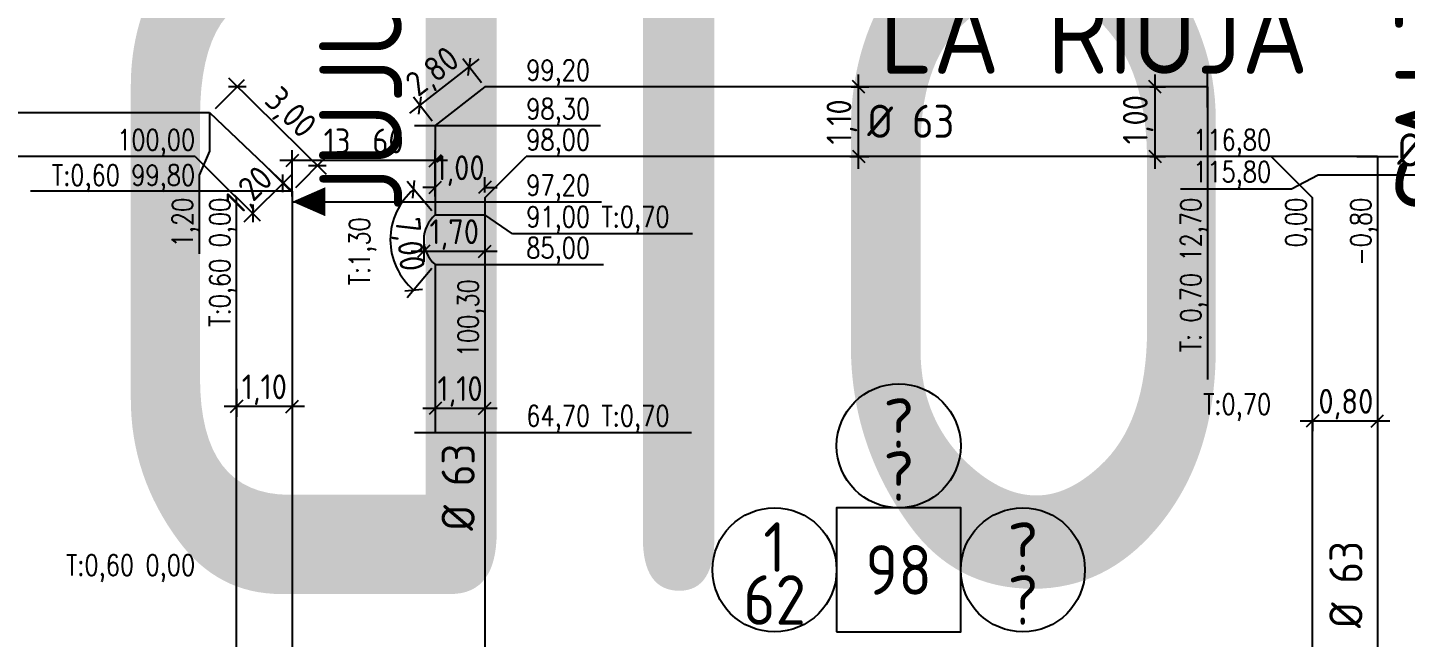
# Model space of a CAD drawing. Extents: x -48 to 13651, y -112 to 3468.
# Drawn here: x 2367 to 2533.5, y 1021 to 1094.7 of the extents above; entities that cross this region are included whole.
import ezdxf
from ezdxf.enums import TextEntityAlignment as Align

# ---------------------------------------------------------------- set-up
doc = ezdxf.new("R2010")
doc.units = 0
doc.header["$LTSCALE"] = 6
doc.header["$MEASUREMENT"] = 0
doc.linetypes.add('DOT2', pattern=[3.175, 0, -3.175])
doc.layers.get('0').update_dxf_attribs({"linetype": 'CONTINUOUS'})
doc.layers.get('DEFPOINTS').update_dxf_attribs({"linetype": 'CONTINUOUS'})
for name, color, linetype in [('50', 41, 'CONTINUOUS'), ('AMPLIACIONES', 2, 'CONTINUOUS'), ('CAS', 7, 'CONTINUOUS'), ('Caño 110mm', 170, 'CONTINUOUS'), ('COTA', 2, 'CONTINUOUS'), ('MANZANAS', 7, 'CONTINUOUS'), ('NUMERO-CROQUIS', 13, 'CONTINUOUS'), ('NUMERO-MANZANA', 4, 'CONTINUOUS'), ('PROGRESIVA', 60, 'CONTINUOUS'), ('RADIO', 4, 'DOT2'), ('REDUCCIONES', 13, 'CONTINUOUS'), ('TXTDIAMETRO', 7, 'CONTINUOUS')]:
    doc.layers.add(name, color=color, linetype=linetype)
doc.layers.add('ATENCION', color=7, linetype='CONTINUOUS', plot=False)
doc.styles.add('ABADIMTCONDE', font='isocp.shx')
doc.styles.add('GEOSLAB703LTBT', font='isocp.shx', dxfattribs={"width": 0.9, "height": 8})
doc.styles.add('ROMANS', font='romans.shx', dxfattribs={"width": 0.8, "height": 2.5})
doc.dimstyles.new('COTA02', dxfattribs={"dimtxt": 3, "dimasz": 1.5, "dimexe": 1.25, "dimexo": 0.625, "dimgap": 0.3, "dimtad": 1, "dimtoh": 1, "dimdsep": 46, "dimlunit": 6, "dimtxsty": 'ABADIMTCONDE', "dimblk1": 'OBLIQUE', "dimblk2": 'OBLIQUE', "dimsah": 1, "dimcen": 2.5, "dimdle": 1.5, "dimclrd": 60, "dimclre": 60, "dimclrt": 256, "dimadec": 0, "dimazin": 0, "dimtfac": 1, "dimtix": 1, "dimtofl": 0, "dimtmove": 0, "dimatfit": 0, "dimldrblk": 'OBLIQUE', "dimfxl": 1, "dimtolj": 1, "dimtzin": 0, "dimarcsym": 0})

# ---------------------------------------------------------------- blocks, each defined once
blk = doc.blocks.new('CUADRADO')
at = {"layer": 'NUMERO-MANZANA', "linetype": 'Continuous'}
blk.add_lwpolyline([(-7.5, -7.5), (7.5, -7.5), (7.5, 7.5), (-7.5, 7.5)], close=True, dxfattribs=at)
blk = doc.blocks.new('_OBLIQUE')
at = {"color": 0, "linetype": 'ByBlock'}
blk.add_line((-0.5, -0.5), (0.5, 0.5), dxfattribs=at)
blk = doc.blocks.new('*D128')
at = {"layer": 'COTA', "color": 60, "lineweight": -2, "transparency": 16777216}
for p, q in [((2389.71, 1084.92), (2393.2, 1088.46)), ((2391.25, 1088.63), (2403.08, 1076.99)), ((2399.4, 1075.38), (2402.89, 1078.93))]:
    blk.add_line(p, q, dxfattribs=at)
at = {"layer": 'DEFPOINTS', "color": 0, "transparency": 16777216}
for p in [(2389.27, 1084.47), (2402.01, 1078.04), (2398.96, 1074.94)]:
    blk.add_point(p, dxfattribs=at)
at = {"layer": 'COTA', "color": 60, "lineweight": -2, "transparency": 16777216, "xscale": 1.5, "yscale": 1.5, "zscale": 1.5}
for p, rotation in [((2392.32, 1087.57), 135.4617944958882), ((2402.01, 1078.04), 315.4617944958882)]:
    blk.add_blockref('_OBLIQUE', p, dxfattribs=dict(at, rotation=rotation))
at = {"layer": 'COTA', "transparency": 16777216, "insert": (2398.58, 1084.25), "char_height": 3, "attachment_point": 5, "rotation": 315.4618, "style": 'ABADIMTCONDE'}
blk.add_mtext('\\A1;3,00', dxfattribs=at)
blk = doc.blocks.new('*D130')
at = {"layer": 'COTA', "color": 60, "lineweight": -2, "transparency": 16777216}
for p, q in [((2392.23, 1051.05), (2392.23, 1047.65)), ((2398.96, 1051.05), (2398.96, 1047.65)), ((2400.46, 1048.9), (2390.73, 1048.9))]:
    blk.add_line(p, q, dxfattribs=at)
at = {"layer": 'DEFPOINTS', "color": 0, "transparency": 16777216}
for p in [(2392.23, 1051.68), (2398.96, 1051.68), (2392.23, 1048.9)]:
    blk.add_point(p, dxfattribs=at)
at = {"layer": 'COTA', "color": 60, "lineweight": -2, "transparency": 16777216, "xscale": 1.5, "yscale": 1.5, "zscale": 1.5, "rotation": 180}
blk.add_blockref('_OBLIQUE', (2392.23, 1048.9), dxfattribs=at)
at = {"layer": 'COTA', "color": 60, "lineweight": -2, "transparency": 16777216, "xscale": 1.5, "yscale": 1.5, "zscale": 1.5}
blk.add_blockref('_OBLIQUE', (2398.96, 1048.9), dxfattribs=at)
at = {"layer": 'COTA', "transparency": 16777216, "insert": (2395.6, 1050.93), "char_height": 3, "attachment_point": 5, "style": 'ABADIMTCONDE'}
blk.add_mtext('\\A1;1,10', dxfattribs=at)
blk = doc.blocks.new('*D153')
at = {"layer": 'COTA', "color": 60, "lineweight": -2, "transparency": 16777216}
for p, q in [((2395.61, 1078.13), (2398.72, 1075.01)), ((2398.9, 1076.96), (2393.13, 1071.2)), ((2391.96, 1074.49), (2395.08, 1071.37))]:
    blk.add_line(p, q, dxfattribs=at)
at = {"layer": 'DEFPOINTS', "color": 0, "transparency": 16777216}
for p in [(2395.16, 1078.57), (2391.52, 1074.93), (2394.19, 1072.26)]:
    blk.add_point(p, dxfattribs=at)
at = {"layer": 'COTA', "color": 60, "lineweight": -2, "transparency": 16777216, "xscale": 1.5, "yscale": 1.5, "zscale": 1.5}
for p, rotation in [((2397.83, 1075.9), 45), ((2394.19, 1072.26), 225)]:
    blk.add_blockref('_OBLIQUE', p, dxfattribs=dict(at, rotation=rotation))
at = {"layer": 'COTA', "transparency": 16777216, "insert": (2393.93, 1074.86), "char_height": 3, "attachment_point": 5, "rotation": 45, "style": 'ABADIMTCONDE'}
blk.add_mtext('\\A1;1,20', dxfattribs=at)
blk = doc.blocks.new('*D1546')
at = {"layer": 'DEFPOINTS', "color": 0, "transparency": 16777216}
for p in [(2416.24, 1049.32), (2422.23, 1049.32), (2422.23, 1048.69)]:
    blk.add_point(p, dxfattribs=at)
at = {"layer": 'PROGRESIVA', "color": 60, "lineweight": -2, "transparency": 16777216}
for p, q in [((2414.74, 1048.69), (2423.73, 1048.69)), ((2416.24, 1048.69), (2416.24, 1047.44)), ((2422.23, 1048.69), (2422.23, 1047.44))]:
    blk.add_line(p, q, dxfattribs=at)
at = {"layer": 'PROGRESIVA', "color": 60, "lineweight": -2, "transparency": 16777216, "xscale": 1.5, "yscale": 1.5, "zscale": 1.5, "rotation": 180}
blk.add_blockref('_OBLIQUE', (2416.24, 1048.69), dxfattribs=at)
at = {"layer": 'PROGRESIVA', "color": 60, "lineweight": -2, "transparency": 16777216, "xscale": 1.5, "yscale": 1.5, "zscale": 1.5}
blk.add_blockref('_OBLIQUE', (2422.23, 1048.69), dxfattribs=at)
at = {"layer": 'PROGRESIVA', "transparency": 16777216, "insert": (2419.24, 1050.72), "char_height": 3, "attachment_point": 5, "style": 'ABADIMTCONDE'}
blk.add_mtext('\\A1;1,10', dxfattribs=at)
blk = doc.blocks.new('*D1547')
at = {"layer": 'DEFPOINTS', "color": 0, "transparency": 16777216}
for p in [(2414.85, 1069.11), (2422.23, 1069.03), (2414.85, 1067.66)]:
    blk.add_point(p, dxfattribs=at)
at = {"layer": 'PROGRESIVA', "color": 60, "lineweight": -2, "transparency": 16777216}
for p, q in [((2423.73, 1067.66), (2413.35, 1067.66)), ((2414.85, 1068.49), (2414.85, 1066.41)), ((2422.23, 1068.41), (2422.23, 1066.41))]:
    blk.add_line(p, q, dxfattribs=at)
at = {"layer": 'PROGRESIVA', "color": 60, "lineweight": -2, "transparency": 16777216, "xscale": 1.5, "yscale": 1.5, "zscale": 1.5, "rotation": 180}
blk.add_blockref('_OBLIQUE', (2414.85, 1067.66), dxfattribs=at)
at = {"layer": 'PROGRESIVA', "color": 60, "lineweight": -2, "transparency": 16777216, "xscale": 1.5, "yscale": 1.5, "zscale": 1.5}
blk.add_blockref('_OBLIQUE', (2422.23, 1067.66), dxfattribs=at)
at = {"layer": 'PROGRESIVA', "transparency": 16777216, "insert": (2418.54, 1069.69), "char_height": 3, "attachment_point": 5, "style": 'ABADIMTCONDE'}
blk.add_mtext('\\A1;1,70', dxfattribs=at)
blk = doc.blocks.new('*D1548')
at = {"layer": 'DEFPOINTS', "color": 0, "transparency": 16777216}
for p in [(2422.23, 1075.4), (2422.23, 1074.15), (2416.24, 1073.67)]:
    blk.add_point(p, dxfattribs=at)
at = {"layer": 'PROGRESIVA', "color": 60, "lineweight": -2, "transparency": 16777216}
for p, q in [((2416.24, 1075.4), (2414.74, 1075.4)), ((2416.24, 1074.29), (2416.24, 1076.65)), ((2422.23, 1074.77), (2422.23, 1076.65)), ((2422.23, 1075.4), (2423.73, 1075.4))]:
    blk.add_line(p, q, dxfattribs=at)
at = {"layer": 'PROGRESIVA', "color": 60, "lineweight": -2, "transparency": 16777216, "xscale": 1.5, "yscale": 1.5, "zscale": 1.5}
blk.add_blockref('_OBLIQUE', (2416.24, 1075.4), dxfattribs=at)
at = {"layer": 'PROGRESIVA', "color": 60, "lineweight": -2, "transparency": 16777216, "xscale": 1.5, "yscale": 1.5, "zscale": 1.5, "rotation": 180}
blk.add_blockref('_OBLIQUE', (2422.23, 1075.4), dxfattribs=at)
at = {"layer": 'PROGRESIVA', "transparency": 16777216, "insert": (2419.24, 1077.42), "char_height": 3, "attachment_point": 5, "style": 'ABADIMTCONDE'}
blk.add_mtext('\\A1;1,00', dxfattribs=at)
blk = doc.blocks.new('*D1549')
at = {"layer": 'DEFPOINTS', "color": 0, "transparency": 16777216}
for p in [(2416.24, 1072.07), (2411.15, 1071.35), (2418.77, 1069.07), (2416.24, 1066.07)]:
    blk.add_point(p, dxfattribs=at)
at = {"layer": 'PROGRESIVA', "color": 60, "lineweight": -2, "transparency": 16777216}
for p, q in [((2415.84, 1072.55), (2412.84, 1076.11)), ((2415.84, 1065.59), (2412.84, 1062.03))]:
    blk.add_line(p, q, dxfattribs=at)
blk.add_arc((2418.77, 1069.07), 7.96, 130.1215, 229.8785, dxfattribs=at)
at = {"layer": 'PROGRESIVA', "color": 60, "lineweight": -2, "transparency": 16777216, "xscale": 1.5, "yscale": 1.5, "zscale": 1.5}
for p, rotation in [((2413.64, 1075.16), 40.12150631016645), ((2413.64, 1062.99), 319.8784936898408)]:
    blk.add_blockref('_OBLIQUE', p, dxfattribs=dict(at, rotation=rotation))
at = {"layer": 'PROGRESIVA', "transparency": 16777216, "insert": (2412.87, 1068.49), "char_height": 3, "attachment_point": 5, "rotation": 275.6737, "style": 'ABADIMTCONDE'}
blk.add_mtext('\\A1;7,00', dxfattribs=at)
blk = doc.blocks.new('*D1550')
at = {"layer": 'DEFPOINTS', "color": 0, "transparency": 16777216}
for p in [(2398.96, 1078.64), (2398.96, 1073.67), (2416.24, 1073.67)]:
    blk.add_point(p, dxfattribs=at)
at = {"layer": 'PROGRESIVA', "color": 60, "lineweight": -2, "transparency": 16777216}
for p, q in [((2398.96, 1074.29), (2398.96, 1079.89)), ((2416.24, 1074.29), (2416.24, 1079.89)), ((2417.74, 1078.64), (2397.46, 1078.64))]:
    blk.add_line(p, q, dxfattribs=at)
at = {"layer": 'PROGRESIVA', "color": 60, "lineweight": -2, "transparency": 16777216, "xscale": 1.5, "yscale": 1.5, "zscale": 1.5, "rotation": 180}
blk.add_blockref('_OBLIQUE', (2398.96, 1078.64), dxfattribs=at)
at = {"layer": 'PROGRESIVA', "color": 60, "lineweight": -2, "transparency": 16777216, "xscale": 1.5, "yscale": 1.5, "zscale": 1.5}
blk.add_blockref('_OBLIQUE', (2416.24, 1078.64), dxfattribs=at)
at = {"layer": 'PROGRESIVA', "transparency": 16777216, "insert": (2407.6, 1080.67), "char_height": 3, "attachment_point": 5, "style": 'ABADIMTCONDE'}
blk.add_mtext('\\A1;13, 60', dxfattribs=at)
blk = doc.blocks.new('*D1774')
at = {"layer": 'COTA', "color": 60, "lineweight": -2, "transparency": 16777216}
for p, q in [((2413.19, 1084.38), (2421.54, 1090.89)), ((2421.85, 1088.06), (2419.59, 1090.95)), ((2415.86, 1083.39), (2413.6, 1086.29))]:
    blk.add_line(p, q, dxfattribs=at)
at = {"layer": 'DEFPOINTS', "color": 0, "transparency": 16777216}
for p in [(2420.36, 1089.97), (2422.23, 1087.56), (2416.24, 1082.9)]:
    blk.add_point(p, dxfattribs=at)
at = {"layer": 'COTA', "color": 60, "lineweight": -2, "transparency": 16777216, "xscale": 1.5, "yscale": 1.5, "zscale": 1.5}
for p, rotation in [((2420.36, 1089.97), 37.92787505605221), ((2414.37, 1085.3), 217.9278750560522)]:
    blk.add_blockref('_OBLIQUE', p, dxfattribs=dict(at, rotation=rotation))
at = {"layer": 'COTA', "transparency": 16777216, "insert": (2416.08, 1089.2), "char_height": 3, "attachment_point": 5, "rotation": 37.9279, "style": 'ABADIMTCONDE'}
blk.add_mtext('\\A1;2,80', dxfattribs=at)
blk = doc.blocks.new('*D1775')
at = {"layer": 'COTA', "color": 60, "lineweight": -2, "transparency": 16777216}
for p, q in [((2503.2, 1077.65), (2503.2, 1089.06)), ((2502.58, 1087.56), (2504.45, 1087.56)), ((2502.58, 1079.15), (2504.45, 1079.15))]:
    blk.add_line(p, q, dxfattribs=at)
at = {"layer": 'DEFPOINTS', "color": 0, "transparency": 16777216}
for p in [(2501.95, 1087.56), (2503.2, 1087.56), (2501.95, 1079.15)]:
    blk.add_point(p, dxfattribs=at)
at = {"layer": 'COTA', "color": 60, "lineweight": -2, "transparency": 16777216, "xscale": 1.5, "yscale": 1.5, "zscale": 1.5}
for p, rotation in [((2503.2, 1087.56), 90), ((2503.2, 1079.15), 270)]:
    blk.add_blockref('_OBLIQUE', p, dxfattribs=dict(at, rotation=rotation))
at = {"layer": 'COTA', "transparency": 16777216, "insert": (2501.17, 1083.59), "char_height": 3, "attachment_point": 5, "rotation": 90, "style": 'ABADIMTCONDE'}
blk.add_mtext('\\A1;1,00', dxfattribs=at)
blk = doc.blocks.new('*D1776')
at = {"layer": 'COTA', "color": 60, "lineweight": -2, "transparency": 16777216}
for p, q in [((2467.39, 1077.65), (2467.39, 1089.06)), ((2466.51, 1087.56), (2468.64, 1087.56)), ((2466.32, 1079.15), (2468.64, 1079.15))]:
    blk.add_line(p, q, dxfattribs=at)
at = {"layer": 'DEFPOINTS', "color": 0, "transparency": 16777216}
for p in [(2465.88, 1087.56), (2467.39, 1087.56), (2465.7, 1079.15)]:
    blk.add_point(p, dxfattribs=at)
at = {"layer": 'COTA', "color": 60, "lineweight": -2, "transparency": 16777216, "xscale": 1.5, "yscale": 1.5, "zscale": 1.5}
for p, rotation in [((2467.39, 1087.56), 90), ((2467.39, 1079.15), 270)]:
    blk.add_blockref('_OBLIQUE', p, dxfattribs=dict(at, rotation=rotation))
at = {"layer": 'COTA', "transparency": 16777216, "insert": (2465.37, 1083.32), "char_height": 3, "attachment_point": 5, "rotation": 90, "style": 'ABADIMTCONDE'}
blk.add_mtext('\\A1;1,10', dxfattribs=at)
blk = doc.blocks.new('D63')
at = {"layer": 'TXTDIAMETRO', "color": 7, "ltscale": 0.1, "style": 'ABADIMTCONDE'}
blk.add_text('Ø 63', height=4, dxfattribs=at).set_placement((0, 0), align=Align.MIDDLE)
blk = doc.blocks.new('*D1778')
at = {"layer": 'COTA', "color": 60, "lineweight": -2, "transparency": 16777216}
for p, q in [((2520.73, 1047.15), (2531.57, 1047.15)), ((2522.23, 1047.14), (2522.23, 1045.9)), ((2530.07, 1047.14), (2530.07, 1045.9))]:
    blk.add_line(p, q, dxfattribs=at)
at = {"layer": 'DEFPOINTS', "color": 0, "transparency": 16777216}
for p in [(2522.23, 1047.77), (2530.07, 1047.77), (2530.07, 1047.15)]:
    blk.add_point(p, dxfattribs=at)
at = {"layer": 'COTA', "color": 60, "lineweight": -2, "transparency": 16777216, "xscale": 1.5, "yscale": 1.5, "zscale": 1.5, "rotation": 180}
blk.add_blockref('_OBLIQUE', (2522.23, 1047.15), dxfattribs=at)
at = {"layer": 'COTA', "color": 60, "lineweight": -2, "transparency": 16777216, "xscale": 1.5, "yscale": 1.5, "zscale": 1.5}
blk.add_blockref('_OBLIQUE', (2530.07, 1047.15), dxfattribs=at)
at = {"layer": 'COTA', "transparency": 16777216, "insert": (2526.26, 1049.18), "char_height": 3, "attachment_point": 5, "style": 'ABADIMTCONDE'}
blk.add_mtext('\\A1;0,80', dxfattribs=at)

msp = doc.modelspace()

# ---------------------------------------------------------------- linework, layer by layer
at = {"layer": '50', "ltscale": 0.1}
for p, q in [((2235.806, 1084.473), (2388.99, 1084.473)), ((2388.99, 1084.473), (2398.958, 1074.938)), ((2398.958, 1074.938), (2398.958, 980.138))]:
    msp.add_line(p, q, dxfattribs=at)
at = {"layer": 'CAS'}
msp.add_line((2509.534, 1085.064), (2509.534, 1090.064), dxfattribs=at)
at = {"layer": 'CAS', "ltscale": 0.1}
for p, q in [((2413.743, 1082.896), (2418.743, 1082.896)), ((2527.566, 1079.145), (2532.566, 1079.145)), ((2413.743, 1045.772), (2418.743, 1045.772))]:
    msp.add_line(p, q, dxfattribs=at)
at = {"layer": 'Caño 110mm'}
for p, q in [((2422.234, 1087.564), (2416.243, 1082.896)), ((2509.534, 1087.564), (2422.234, 1087.564)), ((2416.243, 1082.896), (2416.243, 1079.072)), ((2416.243, 1079.072), (2416.243, 1072.072)), ((2530.066, 1079.145), (2530.066, 981.728)), ((2546.47, 1076.859), (2530.066, 1076.859)), ((2398.958, 1073.666), (2416.243, 1073.666)), ((2416.243, 1066.072), (2416.243, 1045.772))]:
    msp.add_line(p, q, dxfattribs=at)
msp.add_arc((2418.771, 1069.072), 3.923, 130.12151, 229.87849, dxfattribs=at)
at = {"layer": 'MANZANAS'}
for p, q in [((2387.234, 1079.145), (2237.618, 1079.145)), ((2387.234, 1079.145), (2392.234, 1074.145)), ((2422.234, 1074.145), (2427.234, 1079.145)), ((2517.234, 1079.145), (2427.234, 1079.145)), ((2517.234, 1079.145), (2522.234, 1074.145)), ((2392.234, 984.145), (2392.234, 1074.145)), ((2422.234, 1074.145), (2422.234, 896.795)), ((2522.234, 921.728), (2522.234, 1074.145))]:
    msp.add_line(p, q, dxfattribs=at)
at = {"layer": 'NUMERO-CROQUIS'}
for centre in [(2472.234, 1044.145), (2457.234, 1029.145), (2487.234, 1029.145)]:
    msp.add_circle(centre, 7.5, dxfattribs=at)
at = {"layer": 'PROGRESIVA'}
for p, q in [((2509.534, 1087.564), (2509.534, 1052.148)), ((2388.99, 1084.473), (2388.99, 1079.775)), ((2416.243, 1082.896), (2436.204, 1082.896)), ((2388.99, 1079.775), (2387.714, 1076.889)), ((2530.066, 1079.145), (2517.234, 1079.145)), ((2387.714, 1076.889), (2387.714, 1067.368)), ((2522.901, 1076.859), (2519.674, 1075.193)), ((2530.066, 1076.859), (2522.901, 1076.859)), ((2398.958, 1074.938), (2367.346, 1074.938)), ((2519.674, 1075.193), (2506.297, 1075.193)), ((2416.243, 1073.666), (2436.328, 1073.666)), ((2416.243, 1072.072), (2422.234, 1072.072)), ((2425.589, 1069.783), (2422.234, 1072.072)), ((2447.317, 1069.783), (2425.589, 1069.783)), ((2416.243, 1066.072), (2436.578, 1066.072)), ((2416.243, 1045.772), (2447.192, 1045.772))]:
    msp.add_line(p, q, dxfattribs=at)
at = {"layer": 'REDUCCIONES'}
msp.add_lwpolyline([(2398.958, 1073.666, 0, 3.5, 0), (2402.958, 1073.666, 3.5, 3.5, 0)], format="xyseb", dxfattribs=at)

# ---------------------------------------------------------------- block references
at = {"layer": 'AMPLIACIONES', "ltscale": 0.1}
for name, p in [('D63', (2473.701, 1083.4)), ('D63', (2537.727, 1079.932)), ('CUADRADO', (2472.234, 1029.145))]:
    msp.add_blockref(name, p, dxfattribs=at)
at = {"layer": 'TXTDIAMETRO', "rotation": 90}
for p in [(2419.006, 1039.141), (2526.259, 1027.358)]:
    msp.add_blockref('D63', p, dxfattribs=at)

# ---------------------------------------------------------------- texts
at = {"layer": 'ATENCION', "style": 'GEOSLAB703LTBT'}
for s, p in [('SALTA', (2537.234, 1072.415)), ('SALTA', (2537.234, 1072.415)), ('JUJUY', (2407.234, 1072.415))]:
    msp.add_text(s, height=10, rotation=90, dxfattribs=at).set_placement(p, align=Align.MIDDLE_LEFT)
msp.add_text('LA RIOJA', height=10, dxfattribs=at).set_placement((2469.899, 1094.145), align=Align.MIDDLE_LEFT)
at = {"layer": 'NUMERO-CROQUIS', "style": 'GEOSLAB703LTBT'}
for s, p in [('?', (2472.234, 1046.896)), ('?', (2472.234, 1040.503)), ('1', (2457.234, 1031.896)), ('?', (2487.234, 1031.896)), ('62', (2457.234, 1025.503)), ('?', (2487.234, 1025.503))]:
    msp.add_text(s, height=6, dxfattribs=at).set_placement(p, align=Align.MIDDLE)
at = {"layer": 'NUMERO-MANZANA', "style": 'GEOSLAB703LTBT'}
msp.add_text('98', height=6, dxfattribs=at).set_placement((2472.234, 1029.145), align=Align.MIDDLE)
at = {"layer": 'PROGRESIVA', "style": 'ROMANS', "width": 0.8}
for s, p in [('99,20', (2427.234, 1087.564)), ('98,30', (2427.234, 1082.896)), ('98,00', (2427.234, 1079.145)), ('97,20', (2427.234, 1073.666)), ('91,00 T:0,70', (2427.234, 1069.857)), ('85,00', (2427.234, 1066.072)), ('64,70 T:0,70', (2427.234, 1045.772))]:
    msp.add_text(s, height=2.5, dxfattribs=at).set_placement(p, align=Align.BOTTOM_LEFT)
for s, p in [('100,00', (2387.234, 1079.145)), ('116,80', (2517.234, 1079.145)), ('T:0,60 99,80', (2387.234, 1074.87)), ('115,80', (2517.234, 1075.294)), ('T:0,70', (2517.234, 1047.185)), ('T:0,60 0,00', (2387.234, 1027.725))]:
    msp.add_text(s, height=2.5, dxfattribs=at).set_placement(p, align=Align.BOTTOM_RIGHT)
for s, p in [('1,20', (2387.714, 1074.145)), ('T:0,60 0,00', (2392.234, 1074.145)), ('T: 0,70 12,70', (2509.534, 1074.145)), ('0,00', (2522.234, 1074.145)), ('-0,80', (2530.066, 1074.145)), ('T:1,30', (2409.106, 1071.78)), ('100,30', (2422.234, 1064.288))]:
    msp.add_text(s, height=2.5, rotation=90, dxfattribs=at).set_placement(p, align=Align.BOTTOM_RIGHT)
at = {"layer": 'RADIO', "color": 4, "ltscale": 0.5, "style": 'GEOSLAB703LTBT', "width": 0.763325}
msp.add_text('Radio Nº 1', height=120, dxfattribs=at).set_placement((2245.797, 1026.221), (2781.65, 1026.221), align=Align.FIT)

# ---------------------------------------------------------------- dimensions: what is measured, and where the dimension line sits
at = {"layer": 'COTA'}
for base, p1, p2, angle, text, picture, middle, dimtype in [((2420.36, 1089.969), (2416.243, 1082.896), (2422.234, 1087.564), 37.92788, '2,80', '*D1774', (2417.321, 1087.601), 161), ((2467.391, 1087.564), (2465.699, 1079.145), (2465.884, 1087.564), 90, '1,10', '*D1776', (2467.391, 1083.321), 160), ((2503.199, 1087.564), (2501.952, 1079.145), (2501.952, 1087.564), 90, '1,00', '*D1775', (2503.199, 1083.588), 160), ((2394.194, 1072.256), (2395.164, 1078.568), (2391.523, 1074.927), 225, '1,20', '*D153', (2395.365, 1073.427), 161)]:
    dim = msp.add_linear_dim(base=base, p1=p1, p2=p2, angle=angle, text=text, dimstyle='COTA02', dxfattribs=at)
    dim.commit()
    dim.dimension.update_dxf_attribs({"geometry": picture, "text_midpoint": middle, "dimtype": dimtype})
dim = msp.add_aligned_dim(p1=(2389.268, 1084.473), p2=(2398.958, 1074.938), distance=4.35, text='3,00', dimstyle='COTA02', dxfattribs=at)
dim.commit()
dim.dimension.update_dxf_attribs({"geometry": '*D128', "text_midpoint": (2398.584, 1084.25)})
dim = msp.add_linear_dim(base=(2392.234, 1048.902), p1=(2398.958, 1051.678), p2=(2392.234, 1051.678), text='1,10', dimstyle='COTA02', dxfattribs=at)
dim.commit()
dim.dimension.update_dxf_attribs({"geometry": '*D130', "text_midpoint": (2395.596, 1050.927)})
dim = msp.add_linear_dim(base=(2530.066, 1047.153), p1=(2522.234, 1047.77), p2=(2530.066, 1047.77), text='0,80', dimstyle='COTA02', dxfattribs=at)
dim.commit()
dim.dimension.update_dxf_attribs({"geometry": '*D1778', "text_midpoint": (2526.26, 1047.153), "dimtype": 160})
at = {"layer": 'PROGRESIVA'}
for base, p1, p2, text, picture, middle in [((2398.958, 1078.643), (2416.243, 1073.666), (2398.958, 1073.666), '13, 60', '*D1550', (2407.601, 1080.668)), ((2422.234, 1075.399), (2416.243, 1073.666), (2422.234, 1074.145), '1,00', '*D1548', (2419.238, 1077.424)), ((2414.848, 1067.661), (2422.234, 1069.034), (2414.848, 1069.115), '1,70', '*D1547', (2418.541, 1069.686)), ((2422.234, 1048.693), (2416.243, 1049.317), (2422.234, 1049.317), '1,10', '*D1546', (2419.238, 1050.718))]:
    dim = msp.add_linear_dim(base=base, p1=p1, p2=p2, text=text, dimstyle='COTA02', dxfattribs=at)
    dim.commit()
    dim.dimension.update_dxf_attribs({"geometry": picture, "text_midpoint": middle})
dim = msp.add_angular_dim_3p(base=(2411.148, 1071.348), center=(2418.771, 1069.072), p1=(2416.243, 1072.072), p2=(2416.243, 1066.072), text='7,00', dimstyle='COTA02', override={"dimadec": 4}, dxfattribs=at)
dim.commit()
dim.dimension.update_dxf_attribs({"geometry": '*D1549', "text_midpoint": (2410.855, 1068.285), "dimtype": 165})

doc.saveas('drawing.dxf')
